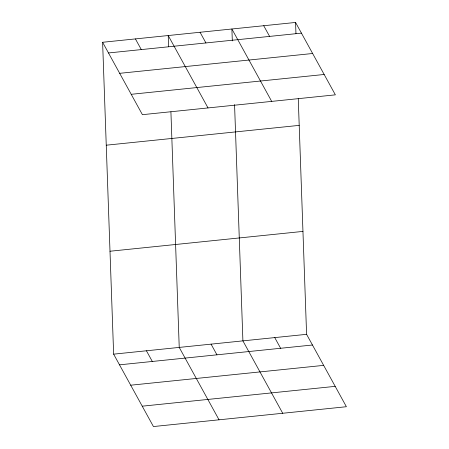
<?xml version="1.0" encoding="UTF-8"?>
<svg xmlns="http://www.w3.org/2000/svg" width="449" height="449" viewBox="0 0 449 449"><rect width="100%" height="100%" fill="white"/><g stroke="black" fill="none" stroke-linecap="round" stroke-linejoin="round"><path stroke-width="0.67" d="M102.613 42.279L295.565 22.45L335.364 94.846L142.412 114.675L102.613 42.279L113.636 354.154L153.435 426.55L346.387 406.721L306.588 334.325L298.265 98.763M108.484 52.96L301.436 33.131M119.681 73.322L312.633 53.498M131.22 94.307L324.172 74.478M106.25 145.195L299.202 125.372M109.999 251.238L302.952 231.409M113.636 354.154L306.588 334.325M119.507 364.835L312.459 345.006M130.704 385.203L323.656 365.374M142.238 406.182L335.19 386.359M263.731 25.722L269.602 36.403M271.69 101.39L231.892 28.994L232.313 40.893M200.058 32.266L205.928 42.947M208.016 107.928L168.218 35.538L168.616 46.741M135.418 38.906L141.289 49.586M274.749 337.597L280.619 348.278M282.713 413.265L242.909 340.87L234.563 104.606M211.075 344.142L216.946 354.822M219.039 419.809L179.235 347.414L170.917 111.852M146.436 350.787L152.306 361.467M295.565 22.45L295.964 33.653"/></g></svg>
